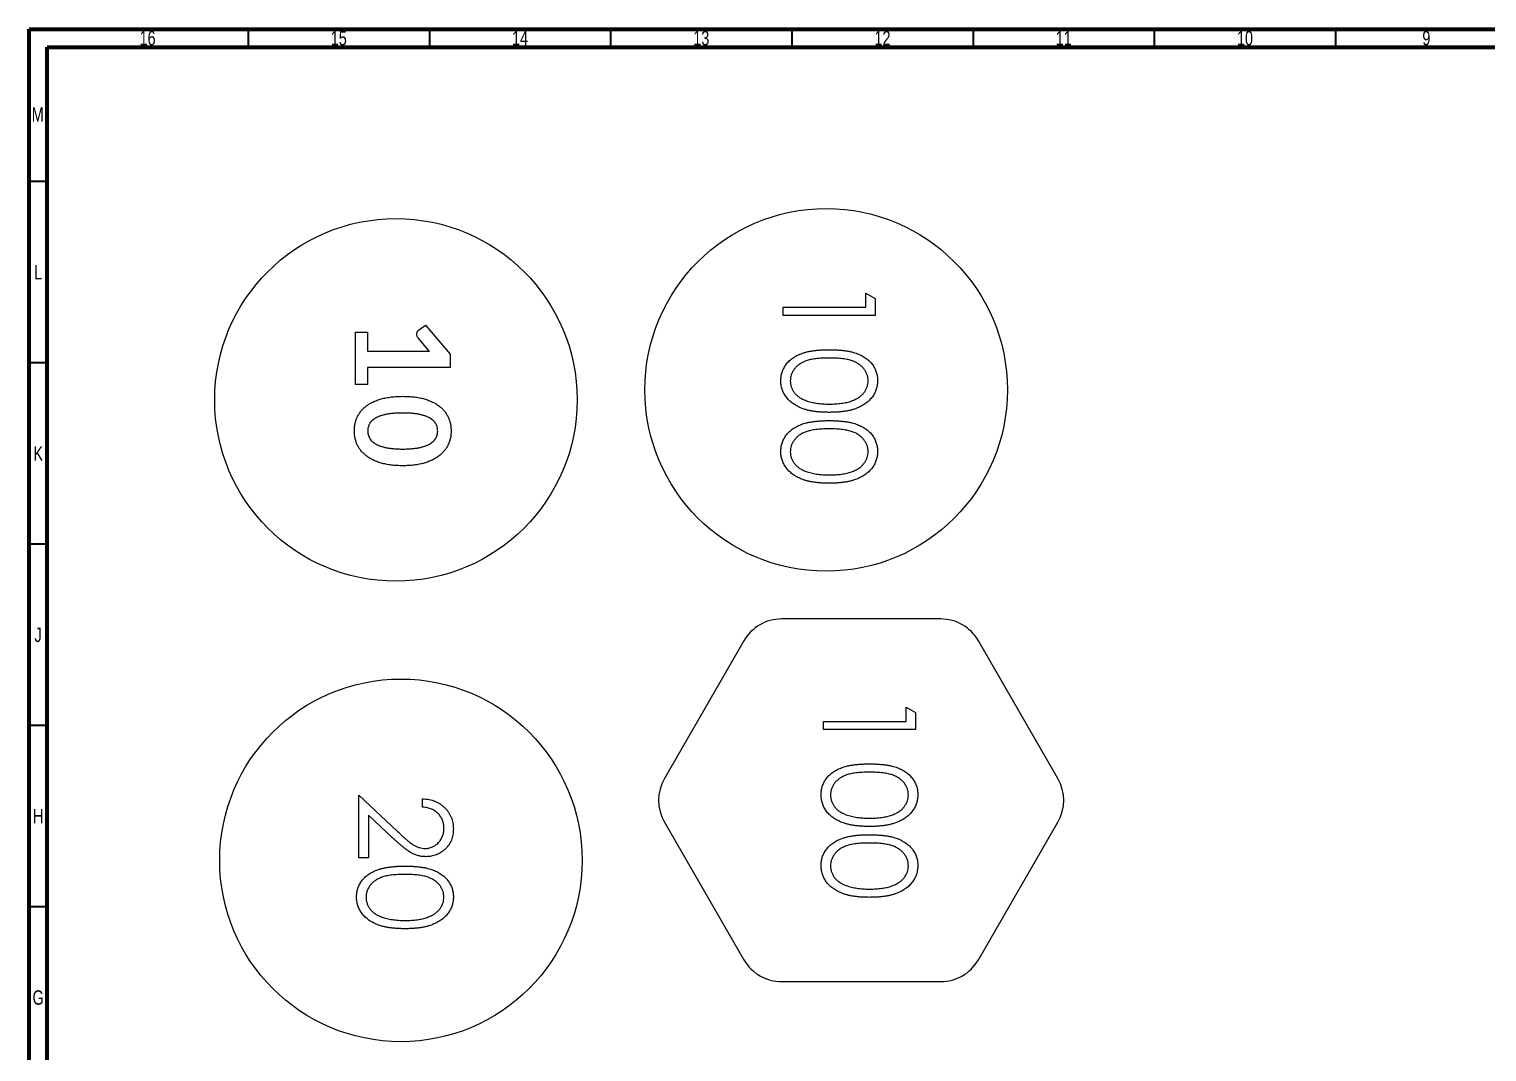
# Model space of a CAD drawing. Header units: millimetres. Extents: x 0 to 836, y 0 to 589.
# Drawn here: x 15 to 417.1, y 307 to 589 of the extents above; entities that cross this region are included whole.
import ezdxf

# ---------------------------------------------------------------- set-up
doc = ezdxf.new("R2010")
doc.units = ezdxf.units.MM
doc.styles.add('SLDTEXTSTYLE0', font='TXT', dxfattribs={"width": 0.75})

msp = doc.modelspace()

# ---------------------------------------------------------------- linework, layer by layer
at = {"color": 7, "linetype": 'Continuous', "lineweight": 70}
for p, q in [((15, 5), (15, 589)), ((15, 589), (836, 589)), ((20, 10), (20, 584)), ((20, 584), (831, 584))]:
    msp.add_line(p, q, dxfattribs=at)
at = {"color": 7, "linetype": 'Continuous', "lineweight": 35}
for p, q in [((75.5, 584), (75.5, 589)), ((125.5, 584), (125.5, 589)), ((175.5, 584), (175.5, 589)), ((225.5, 584), (225.5, 589)), ((275.5, 584), (275.5, 589)), ((325.5, 584), (325.5, 589)), ((375.5, 584), (375.5, 589)), ((20, 547), (15, 547)), ((20, 497), (15, 497)), ((20, 447), (15, 447)), ((20, 397), (15, 397)), ((20, 347), (15, 347))]:
    msp.add_line(p, q, dxfattribs=at)
at = {"color": 7, "linetype": 'Continuous', "lineweight": 25}
for p, q in [((245.82, 516.23), (248.42, 514.73)), ((245.82, 512.32), (245.82, 516.23)), ((223.02, 512.32), (245.82, 512.32)), ((223.02, 510.04), (223.02, 512.32)), ((248.42, 514.73), (248.42, 510.04)), ((122.44, 505.96), (124.38, 507.36)), ((124.38, 507.36), (131.15, 499.4)), ((248.42, 510.04), (223.02, 510.04)), ((105, 505.49), (108.34, 505.49)), ((105, 491.04), (105, 505.49)), ((108.34, 505.49), (108.34, 500.19)), ((125.43, 500.14), (122.28, 503.9)), ((108.34, 500.19), (123.57, 500.19)), ((131.15, 499.4), (131.15, 495.74)), ((108.34, 495.74), (108.34, 491.04)), ((131.15, 495.74), (108.34, 495.74)), ((108.34, 491.04), (105, 491.04)), ((266.47, 426.36), (222.59, 426.36)), ((212.2, 420.36), (190.26, 382.36)), ((298.8, 382.36), (276.86, 420.36)), ((234.11, 395.84), (234.11, 398.12)), ((234.11, 398.12), (256.91, 398.12)), ((256.91, 402.03), (259.51, 400.54)), ((256.91, 398.12), (256.91, 402.03)), ((259.51, 400.54), (259.51, 395.84)), ((259.51, 395.84), (234.11, 395.84)), ((105.98, 377.74), (116.49, 367.89)), ((105.98, 360.48), (105.98, 377.74)), ((123.56, 374.48), (123.56, 376.76)), ((108.58, 372.3), (108.58, 360.48)), ((115.36, 365.94), (108.58, 372.3)), ((190.26, 370.36), (212.2, 332.36)), ((276.86, 332.36), (298.8, 370.36)), ((108.58, 360.48), (105.98, 360.48)), ((222.59, 326.36), (266.47, 326.36))]:
    msp.add_line(p, q, dxfattribs=at)
for centre in [(234.87, 489.53), (116.18, 486.77), (117.56, 359.8)]:
    msp.add_circle(centre, 50, dxfattribs=at)
for centre, start, end in [((222.59, 414.36), 90, 150), ((266.47, 414.36), 30, 90), ((200.65, 376.36), 150, 210), ((288.41, 376.36), 330, 30), ((222.59, 338.36), 210, 270), ((266.47, 338.36), 270, 330)]:
    msp.add_arc(centre, 12, start, end, dxfattribs=at)
for points, knots in [([(122.28, 503.9), (122.21, 504), (122.07, 504.2), (121.96, 504.53), (121.93, 504.84), (121.94, 505.13), (122.03, 505.4), (122.13, 505.63), (122.27, 505.82), (122.39, 505.92), (122.44, 505.96)], [0, 0, 0, 0, 0.166935, 0.313967, 0.44686, 0.574814, 0.693786, 0.806963, 0.909523, 1, 1, 1, 1]), ([(123.57, 500.19), (123.87, 500.19), (124.49, 500.18), (125.11, 500.16), (125.43, 500.14)], [0, 0, 0, 0, 0.494229, 1, 1, 1, 1]), ([(222.37, 492.1), (222.37, 492.3), (222.38, 492.7), (222.45, 493.28), (222.56, 493.85), (222.71, 494.41), (222.9, 494.95), (223.15, 495.47), (223.44, 495.98), (223.76, 496.48), (224.14, 496.95), (224.55, 497.4), (225.01, 497.82), (225.51, 498.21), (226.06, 498.58), (226.64, 498.92), (227.27, 499.23), (227.95, 499.52), (228.68, 499.77), (229.48, 500), (230.36, 500.18), (231.29, 500.33), (232.3, 500.45), (233.38, 500.54), (234.52, 500.59), (235.31, 500.59), (235.71, 500.6)], [0, 0, 0, 0, 0.033787, 0.066622, 0.099285, 0.131361, 0.163585, 0.196104, 0.228902, 0.262158, 0.295991, 0.330218, 0.36506, 0.400951, 0.43762, 0.475708, 0.515381, 0.556414, 0.599765, 0.646424, 0.696431, 0.749782, 0.806573, 0.867436, 0.931887, 1, 1, 1, 1]), ([(235.71, 500.6), (236.12, 500.59), (236.91, 500.59), (238.06, 500.54), (239.14, 500.45), (240.15, 500.33), (241.09, 500.19), (241.96, 500), (242.75, 499.78), (243.48, 499.53), (244.15, 499.25), (244.78, 498.94), (245.36, 498.6), (245.91, 498.24), (246.41, 497.84), (246.87, 497.42), (247.28, 496.97), (247.66, 496.5), (247.99, 496), (248.28, 495.48), (248.53, 494.96), (248.72, 494.41), (248.88, 493.85), (248.99, 493.28), (249.06, 492.7), (249.07, 492.3), (249.07, 492.1)], [0, 0, 0, 0, 0.068595, 0.133246, 0.194313, 0.251279, 0.304513, 0.354235, 0.400481, 0.443411, 0.484015, 0.523252, 0.561042, 0.5979, 0.633518, 0.668314, 0.702496, 0.736685, 0.770293, 0.803437, 0.835913, 0.86846, 0.900847, 0.933467, 0.966258, 1, 1, 1, 1]), ([(235.72, 498.32), (235.38, 498.31), (234.72, 498.31), (233.77, 498.27), (232.87, 498.21), (232.04, 498.13), (231.28, 498.02), (230.58, 497.89), (229.94, 497.73), (229.36, 497.55), (228.84, 497.34), (228.35, 497.11), (227.89, 496.86), (227.46, 496.58), (227.07, 496.28), (226.71, 495.96), (226.38, 495.61), (225.99, 495.13), (225.59, 494.49), (225.24, 493.69), (225.02, 492.87), (224.99, 492.31), (224.97, 492.03)], [0, 0, 0, 0, 0.072951, 0.141584, 0.205926, 0.265301, 0.320597, 0.371817, 0.41879, 0.461699, 0.502134, 0.540804, 0.578181, 0.614297, 0.649678, 0.684299, 0.718359, 0.752081, 0.817652, 0.879722, 0.939966, 1, 1, 1, 1]), ([(246.47, 492.03), (246.45, 492.31), (246.42, 492.87), (246.21, 493.7), (245.85, 494.5), (245.45, 495.13), (245.07, 495.61), (244.74, 495.96), (244.38, 496.28), (243.99, 496.57), (243.56, 496.85), (243.11, 497.1), (242.61, 497.33), (242.09, 497.54), (241.51, 497.73), (240.87, 497.88), (240.17, 498.02), (239.41, 498.12), (238.58, 498.21), (237.68, 498.27), (236.72, 498.31), (236.06, 498.31), (235.72, 498.32)], [0, 0, 0, 0, 0.060387, 0.120883, 0.182755, 0.247811, 0.281299, 0.315088, 0.349702, 0.384857, 0.420966, 0.458511, 0.497175, 0.537602, 0.580503, 0.627468, 0.678388, 0.733983, 0.793747, 0.857714, 0.926698, 1, 1, 1, 1]), ([(235.71, 483.34), (235.32, 483.34), (234.56, 483.35), (233.46, 483.4), (232.41, 483.49), (231.43, 483.61), (230.51, 483.77), (229.64, 483.97), (228.84, 484.2), (228.1, 484.47), (227.41, 484.77), (226.76, 485.1), (226.16, 485.45), (225.6, 485.83), (225.08, 486.24), (224.62, 486.68), (224.19, 487.14), (223.8, 487.63), (223.47, 488.14), (223.17, 488.66), (222.93, 489.2), (222.72, 489.75), (222.56, 490.32), (222.45, 490.9), (222.38, 491.5), (222.37, 491.9), (222.37, 492.1)], [0, 0, 0, 0, 0.065063, 0.126773, 0.185516, 0.240765, 0.29298, 0.34225, 0.388919, 0.432776, 0.474628, 0.514775, 0.553606, 0.591426, 0.628028, 0.663804, 0.698984, 0.733591, 0.767628, 0.801208, 0.834264, 0.866981, 0.89972, 0.932702, 0.966176, 1, 1, 1, 1]), ([(224.97, 492.03), (224.99, 491.75), (225.01, 491.18), (225.23, 490.36), (225.57, 489.57), (225.97, 488.94), (226.35, 488.47), (226.67, 488.12), (227.03, 487.81), (227.43, 487.52), (227.85, 487.24), (228.31, 487), (228.81, 486.77), (229.16, 486.64), (229.33, 486.58)], [0, 0, 0, 0, 0.112813, 0.225394, 0.339595, 0.459675, 0.521735, 0.583926, 0.648174, 0.713881, 0.781004, 0.851451, 0.924051, 1, 1, 1, 1]), ([(249.07, 492.1), (249.07, 491.9), (249.06, 491.5), (248.99, 490.91), (248.88, 490.33), (248.72, 489.76), (248.52, 489.21), (248.28, 488.67), (247.99, 488.15), (247.65, 487.64), (247.27, 487.16), (246.85, 486.7), (246.38, 486.26), (245.86, 485.85), (245.3, 485.47), (244.7, 485.11), (244.05, 484.79), (243.36, 484.48), (242.61, 484.21), (241.81, 483.97), (240.94, 483.78), (240.01, 483.62), (239.02, 483.49), (237.97, 483.4), (236.86, 483.35), (236.1, 483.34), (235.71, 483.34)], [0, 0, 0, 0, 0.033788, 0.067194, 0.099862, 0.132567, 0.165151, 0.197913, 0.231319, 0.265083, 0.299255, 0.334399, 0.369943, 0.406284, 0.444064, 0.482998, 0.523354, 0.565537, 0.609613, 0.656391, 0.705885, 0.758325, 0.813832, 0.872795, 0.934722, 1, 1, 1, 1]), ([(235.72, 485.62), (236.03, 485.62), (236.62, 485.63), (237.5, 485.66), (238.33, 485.73), (239.12, 485.82), (239.86, 485.95), (240.57, 486.08), (241.23, 486.27), (241.85, 486.46), (242.43, 486.68), (242.97, 486.93), (243.47, 487.19), (243.93, 487.48), (244.35, 487.78), (244.73, 488.12), (245.07, 488.46), (245.45, 488.95), (245.85, 489.58), (246.21, 490.37), (246.42, 491.19), (246.45, 491.75), (246.47, 492.03)], [0, 0, 0, 0, 0.065681, 0.128486, 0.188175, 0.245106, 0.299448, 0.350823, 0.399942, 0.446672, 0.491255, 0.533376, 0.573853, 0.612526, 0.649597, 0.685532, 0.720106, 0.753838, 0.818925, 0.880493, 0.940311, 1, 1, 1, 1]), ([(104.71, 478.22), (104.73, 478.56), (104.75, 479.22), (104.89, 480.19), (105.15, 481.12), (105.5, 482.02), (105.95, 482.86), (106.52, 483.65), (107.18, 484.39), (107.96, 485.06), (108.84, 485.67), (109.84, 486.2), (110.94, 486.67), (112.15, 487.06), (113.47, 487.38), (114.9, 487.59), (116.44, 487.73), (117.51, 487.75), (118.06, 487.76)], [0, 0, 0, 0, 0.054395, 0.107331, 0.159217, 0.211177, 0.262953, 0.315082, 0.36856, 0.423706, 0.481467, 0.542229, 0.606498, 0.675299, 0.748588, 0.827057, 0.910561, 1, 1, 1, 1]), ([(118.06, 487.76), (118.61, 487.75), (119.68, 487.73), (121.23, 487.6), (122.66, 487.38), (123.97, 487.06), (125.18, 486.66), (126.28, 486.2), (127.27, 485.67), (128.15, 485.06), (128.92, 484.39), (129.6, 483.66), (130.16, 482.86), (130.62, 482.02), (130.96, 481.12), (131.23, 480.19), (131.37, 479.22), (131.39, 478.56), (131.41, 478.22)], [0, 0, 0, 0, 0.089742, 0.173547, 0.251754, 0.324785, 0.393333, 0.457616, 0.518392, 0.575933, 0.631091, 0.684772, 0.736913, 0.7887, 0.840672, 0.892645, 0.945593, 1, 1, 1, 1]), ([(118.06, 483.15), (117.61, 483.15), (116.74, 483.14), (115.51, 483.06), (114.39, 482.94), (113.39, 482.76), (112.5, 482.54), (111.71, 482.29), (111.02, 482), (110.41, 481.68), (109.9, 481.32), (109.46, 480.94), (109.11, 480.53), (108.85, 480.09), (108.66, 479.63), (108.51, 479.17), (108.43, 478.7), (108.42, 478.38), (108.41, 478.22)], [0, 0, 0, 0, 0.112753, 0.215285, 0.308223, 0.391912, 0.467417, 0.536249, 0.59842, 0.655067, 0.70643, 0.754031, 0.798333, 0.840346, 0.880939, 0.92085, 0.960484, 1, 1, 1, 1]), ([(127.7, 478.22), (127.7, 478.38), (127.69, 478.7), (127.6, 479.17), (127.46, 479.63), (127.26, 480.09), (127, 480.53), (126.65, 480.94), (126.22, 481.32), (125.7, 481.68), (125.1, 482), (124.4, 482.29), (123.61, 482.54), (122.72, 482.76), (121.73, 482.94), (120.61, 483.06), (119.38, 483.14), (118.51, 483.15), (118.06, 483.15)], [0, 0, 0, 0, 0.039531, 0.079182, 0.119109, 0.159718, 0.201747, 0.246067, 0.293364, 0.345104, 0.401773, 0.463969, 0.532828, 0.608363, 0.692086, 0.78463, 0.887636, 1, 1, 1, 1]), ([(229.33, 486.58), (229.56, 486.5), (230.02, 486.35), (230.74, 486.14), (231.48, 485.99), (232.26, 485.84), (233.08, 485.75), (233.93, 485.67), (234.81, 485.62), (235.41, 485.62), (235.72, 485.62)], [0, 0, 0, 0, 0.110588, 0.224542, 0.342503, 0.464324, 0.590756, 0.722227, 0.858843, 1, 1, 1, 1]), ([(222.37, 472.56), (222.37, 472.76), (222.38, 473.16), (222.45, 473.75), (222.56, 474.31), (222.71, 474.87), (222.9, 475.41), (223.15, 475.93), (223.44, 476.44), (223.76, 476.94), (224.14, 477.41), (224.55, 477.86), (225.01, 478.28), (225.51, 478.67), (226.06, 479.04), (226.64, 479.38), (227.27, 479.69), (227.95, 479.98), (228.68, 480.24), (229.48, 480.46), (230.36, 480.64), (231.29, 480.79), (232.3, 480.91), (233.38, 481), (234.52, 481.05), (235.31, 481.05), (235.71, 481.06)], [0, 0, 0, 0, 0.033787, 0.066622, 0.099285, 0.131361, 0.163585, 0.196104, 0.228902, 0.262158, 0.295991, 0.330218, 0.36506, 0.400951, 0.43762, 0.475708, 0.515381, 0.556414, 0.599765, 0.646424, 0.696431, 0.749782, 0.806573, 0.867436, 0.931887, 1, 1, 1, 1]), ([(235.72, 478.78), (235.38, 478.78), (234.72, 478.77), (233.77, 478.73), (232.87, 478.67), (232.04, 478.59), (231.28, 478.48), (230.58, 478.35), (229.94, 478.19), (229.36, 478.01), (228.84, 477.8), (228.35, 477.57), (227.89, 477.32), (227.46, 477.04), (227.07, 476.74), (226.71, 476.42), (226.38, 476.07), (225.99, 475.59), (225.59, 474.96), (225.24, 474.15), (225.02, 473.33), (224.99, 472.77), (224.97, 472.49)], [0, 0, 0, 0, 0.072951, 0.141584, 0.205926, 0.265301, 0.320597, 0.371817, 0.41879, 0.461699, 0.502134, 0.540804, 0.578181, 0.614297, 0.649678, 0.684299, 0.718359, 0.752081, 0.817652, 0.879722, 0.939966, 1, 1, 1, 1]), ([(235.71, 481.06), (236.12, 481.05), (236.91, 481.05), (238.06, 481), (239.14, 480.91), (240.15, 480.8), (241.09, 480.65), (241.96, 480.46), (242.75, 480.25), (243.48, 480), (244.15, 479.71), (244.78, 479.4), (245.36, 479.06), (245.91, 478.7), (246.41, 478.3), (246.87, 477.89), (247.28, 477.43), (247.66, 476.96), (247.99, 476.46), (248.28, 475.94), (248.53, 475.42), (248.72, 474.87), (248.88, 474.32), (248.99, 473.75), (249.06, 473.16), (249.07, 472.76), (249.07, 472.56)], [0, 0, 0, 0, 0.068595, 0.133246, 0.194313, 0.251279, 0.304513, 0.354235, 0.400481, 0.443411, 0.484015, 0.523252, 0.561042, 0.5979, 0.633518, 0.668314, 0.702496, 0.736685, 0.770293, 0.803437, 0.835913, 0.86846, 0.900847, 0.933467, 0.966258, 1, 1, 1, 1]), ([(246.47, 472.49), (246.45, 472.77), (246.42, 473.33), (246.21, 474.16), (245.85, 474.96), (245.45, 475.59), (245.07, 476.08), (244.74, 476.42), (244.38, 476.74), (243.99, 477.03), (243.56, 477.31), (243.11, 477.56), (242.61, 477.79), (242.09, 478), (241.51, 478.19), (240.87, 478.34), (240.17, 478.48), (239.41, 478.58), (238.58, 478.67), (237.68, 478.73), (236.72, 478.77), (236.06, 478.78), (235.72, 478.78)], [0, 0, 0, 0, 0.060387, 0.120883, 0.182755, 0.247811, 0.281299, 0.315088, 0.349702, 0.384857, 0.420966, 0.458511, 0.497175, 0.537602, 0.580503, 0.627468, 0.678388, 0.733983, 0.793747, 0.857714, 0.926698, 1, 1, 1, 1]), ([(118.06, 468.62), (117.51, 468.63), (116.44, 468.64), (114.9, 468.78), (113.47, 469.01), (112.15, 469.32), (110.94, 469.73), (109.84, 470.2), (108.84, 470.73), (107.96, 471.35), (107.19, 472.02), (106.51, 472.76), (105.95, 473.56), (105.5, 474.41), (105.15, 475.32), (104.89, 476.25), (104.75, 477.23), (104.73, 477.89), (104.71, 478.22)], [0, 0, 0, 0, 0.089235, 0.172548, 0.250882, 0.32407, 0.392802, 0.457035, 0.517793, 0.575582, 0.630789, 0.684145, 0.736615, 0.78877, 0.840874, 0.892914, 0.94573, 1, 1, 1, 1]), ([(108.41, 478.22), (108.42, 478.06), (108.43, 477.74), (108.51, 477.26), (108.66, 476.8), (108.85, 476.34), (109.11, 475.89), (109.46, 475.48), (109.9, 475.09), (110.41, 474.72), (111.02, 474.4), (111.71, 474.1), (112.5, 473.85), (113.39, 473.62), (114.39, 473.44), (115.51, 473.31), (116.74, 473.23), (117.61, 473.23), (118.06, 473.22)], [0, 0, 0, 0, 0.039808, 0.079729, 0.119913, 0.16076, 0.202996, 0.247473, 0.295196, 0.346627, 0.403281, 0.465404, 0.533994, 0.609338, 0.692811, 0.785472, 0.887644, 1, 1, 1, 1]), ([(131.41, 478.22), (131.39, 477.89), (131.37, 477.23), (131.23, 476.25), (130.96, 475.32), (130.62, 474.41), (130.16, 473.56), (129.6, 472.76), (128.92, 472.03), (128.15, 471.35), (127.27, 470.73), (126.28, 470.2), (125.18, 469.73), (123.97, 469.32), (122.66, 469.01), (121.23, 468.78), (119.68, 468.64), (118.61, 468.63), (118.06, 468.62)], [0, 0, 0, 0, 0.0542824, 0.1071099, 0.1592356, 0.2113521, 0.2635182, 0.3160005, 0.3695586, 0.4247772, 0.4823479, 0.5431196, 0.6073669, 0.6758472, 0.7487769, 0.82685, 0.9104627, 1, 1, 1, 1]), ([(118.06, 473.22), (118.51, 473.23), (119.38, 473.23), (120.61, 473.31), (121.73, 473.44), (122.72, 473.62), (123.61, 473.85), (124.4, 474.1), (125.1, 474.4), (125.7, 474.73), (126.22, 475.09), (126.65, 475.48), (127, 475.89), (127.26, 476.34), (127.46, 476.8), (127.6, 477.26), (127.69, 477.74), (127.7, 478.06), (127.7, 478.22)], [0, 0, 0, 0, 0.111969, 0.214613, 0.306881, 0.390387, 0.465761, 0.534379, 0.596525, 0.653202, 0.705007, 0.752429, 0.796923, 0.839176, 0.88004, 0.92024, 0.960176, 1, 1, 1, 1]), ([(235.71, 463.8), (235.32, 463.8), (234.56, 463.81), (233.46, 463.86), (232.41, 463.95), (231.43, 464.07), (230.51, 464.23), (229.64, 464.43), (228.84, 464.66), (228.1, 464.93), (227.41, 465.23), (226.76, 465.56), (226.16, 465.91), (225.6, 466.29), (225.08, 466.7), (224.62, 467.14), (224.19, 467.6), (223.8, 468.09), (223.47, 468.6), (223.17, 469.12), (222.93, 469.67), (222.72, 470.22), (222.56, 470.78), (222.45, 471.37), (222.38, 471.96), (222.37, 472.36), (222.37, 472.56)], [0, 0, 0, 0, 0.065063, 0.126773, 0.185516, 0.240765, 0.29298, 0.34225, 0.388919, 0.432776, 0.474628, 0.514775, 0.553606, 0.591426, 0.628028, 0.663804, 0.698984, 0.733591, 0.767628, 0.801208, 0.834264, 0.866981, 0.89972, 0.932702, 0.966176, 1, 1, 1, 1]), ([(224.97, 472.49), (224.99, 472.21), (225.01, 471.64), (225.23, 470.82), (225.57, 470.03), (225.97, 469.4), (226.35, 468.93), (226.67, 468.59), (227.03, 468.27), (227.43, 467.98), (227.85, 467.71), (228.31, 467.46), (228.81, 467.23), (229.16, 467.1), (229.33, 467.04)], [0, 0, 0, 0, 0.112813, 0.225394, 0.339595, 0.459675, 0.521735, 0.583926, 0.648174, 0.713881, 0.781004, 0.851451, 0.924051, 1, 1, 1, 1]), ([(249.07, 472.56), (249.07, 472.36), (249.06, 471.96), (248.99, 471.37), (248.88, 470.79), (248.72, 470.22), (248.52, 469.67), (248.28, 469.13), (247.99, 468.61), (247.65, 468.11), (247.27, 467.62), (246.85, 467.16), (246.38, 466.73), (245.86, 466.31), (245.3, 465.94), (244.7, 465.58), (244.05, 465.25), (243.36, 464.94), (242.61, 464.68), (241.81, 464.43), (240.94, 464.24), (240.01, 464.08), (239.02, 463.95), (237.97, 463.86), (236.86, 463.81), (236.1, 463.8), (235.71, 463.8)], [0, 0, 0, 0, 0.033788, 0.067194, 0.099862, 0.132567, 0.165151, 0.197913, 0.231319, 0.265083, 0.299255, 0.334399, 0.369943, 0.406284, 0.444064, 0.482998, 0.523354, 0.565537, 0.609613, 0.656391, 0.705885, 0.758325, 0.813832, 0.872795, 0.934722, 1, 1, 1, 1]), ([(235.72, 466.08), (236.03, 466.08), (236.62, 466.09), (237.5, 466.12), (238.33, 466.2), (239.12, 466.28), (239.86, 466.41), (240.57, 466.54), (241.23, 466.73), (241.85, 466.92), (242.43, 467.15), (242.97, 467.39), (243.47, 467.65), (243.93, 467.94), (244.35, 468.24), (244.73, 468.58), (245.07, 468.92), (245.45, 469.41), (245.85, 470.04), (246.21, 470.83), (246.42, 471.65), (246.45, 472.21), (246.47, 472.49)], [0, 0, 0, 0, 0.065681, 0.128486, 0.188175, 0.245106, 0.299448, 0.350823, 0.399942, 0.446672, 0.491255, 0.533376, 0.573853, 0.612526, 0.649597, 0.685532, 0.720106, 0.753838, 0.818925, 0.880493, 0.940311, 1, 1, 1, 1]), ([(229.33, 467.04), (229.56, 466.96), (230.02, 466.81), (230.74, 466.61), (231.48, 466.45), (232.26, 466.31), (233.08, 466.21), (233.93, 466.13), (234.81, 466.09), (235.41, 466.08), (235.72, 466.08)], [0, 0, 0, 0, 0.110588, 0.224542, 0.342503, 0.464324, 0.590756, 0.722227, 0.858843, 1, 1, 1, 1]), ([(233.46, 377.91), (233.47, 378.11), (233.47, 378.5), (233.54, 379.09), (233.65, 379.66), (233.81, 380.21), (234, 380.75), (234.25, 381.28), (234.53, 381.79), (234.86, 382.28), (235.23, 382.75), (235.64, 383.2), (236.1, 383.62), (236.61, 384.01), (237.15, 384.38), (237.74, 384.72), (238.37, 385.04), (239.04, 385.32), (239.78, 385.58), (240.58, 385.8), (241.45, 385.98), (242.39, 386.13), (243.39, 386.26), (244.47, 386.34), (245.61, 386.39), (246.4, 386.4), (246.8, 386.4)], [0, 0, 0, 0, 0.033787, 0.066622, 0.099285, 0.131361, 0.163585, 0.196104, 0.228902, 0.262158, 0.295991, 0.330218, 0.36506, 0.400951, 0.43762, 0.475708, 0.515381, 0.556414, 0.599765, 0.646424, 0.696431, 0.749782, 0.806573, 0.867436, 0.931887, 1, 1, 1, 1]), ([(246.8, 386.4), (247.21, 386.4), (248, 386.39), (249.15, 386.34), (250.23, 386.26), (251.24, 386.14), (252.18, 386), (253.05, 385.81), (253.84, 385.59), (254.57, 385.34), (255.24, 385.06), (255.87, 384.75), (256.45, 384.4), (257, 384.04), (257.5, 383.65), (257.96, 383.23), (258.37, 382.78), (258.75, 382.3), (259.08, 381.8), (259.37, 381.29), (259.62, 380.76), (259.81, 380.22), (259.98, 379.66), (260.09, 379.09), (260.15, 378.5), (260.16, 378.11), (260.16, 377.91)], [0, 0, 0, 0, 0.068595, 0.133246, 0.194313, 0.251279, 0.304513, 0.354235, 0.400481, 0.443411, 0.484015, 0.523252, 0.561042, 0.5979, 0.633518, 0.668314, 0.702496, 0.736685, 0.770293, 0.803437, 0.835913, 0.86846, 0.900847, 0.933467, 0.966258, 1, 1, 1, 1]), ([(246.81, 384.12), (246.47, 384.12), (245.82, 384.12), (244.86, 384.07), (243.97, 384.01), (243.14, 383.94), (242.37, 383.82), (241.67, 383.69), (241.03, 383.54), (240.46, 383.35), (239.93, 383.14), (239.44, 382.91), (238.98, 382.66), (238.55, 382.39), (238.16, 382.09), (237.8, 381.77), (237.47, 381.42), (237.08, 380.94), (236.68, 380.3), (236.33, 379.5), (236.11, 378.67), (236.08, 378.11), (236.07, 377.83)], [0, 0, 0, 0, 0.072951, 0.141584, 0.205926, 0.265301, 0.320597, 0.371817, 0.41879, 0.461699, 0.502134, 0.540804, 0.578181, 0.614297, 0.649678, 0.684299, 0.718359, 0.752081, 0.817652, 0.879722, 0.939966, 1, 1, 1, 1]), ([(257.56, 377.83), (257.54, 378.11), (257.52, 378.67), (257.31, 379.51), (256.94, 380.3), (256.55, 380.93), (256.17, 381.42), (255.84, 381.76), (255.48, 382.08), (255.08, 382.38), (254.66, 382.65), (254.2, 382.91), (253.71, 383.14), (253.18, 383.35), (252.6, 383.53), (251.97, 383.69), (251.27, 383.83), (250.5, 383.93), (249.67, 384.02), (248.77, 384.07), (247.82, 384.12), (247.15, 384.12), (246.81, 384.12)], [0, 0, 0, 0, 0.060387, 0.120883, 0.182755, 0.247811, 0.281299, 0.315088, 0.349702, 0.384857, 0.420966, 0.458511, 0.497175, 0.537602, 0.580503, 0.627468, 0.678388, 0.733983, 0.793747, 0.857714, 0.926698, 1, 1, 1, 1]), ([(123.56, 376.76), (123.86, 376.75), (124.46, 376.72), (125.32, 376.58), (126.15, 376.39), (126.94, 376.11), (127.68, 375.77), (128.38, 375.36), (129.04, 374.87), (129.66, 374.32), (130.22, 373.72), (130.7, 373.07), (131.11, 372.39), (131.45, 371.67), (131.71, 370.92), (131.9, 370.14), (132.01, 369.32), (132.02, 368.76), (132.03, 368.48)], [0, 0, 0, 0, 0.068791, 0.135103, 0.198979, 0.261904, 0.323495, 0.385195, 0.446969, 0.509765, 0.572251, 0.633405, 0.693251, 0.752583, 0.812579, 0.873275, 0.93555, 1, 1, 1, 1]), ([(129.42, 368.6), (129.42, 368.8), (129.41, 369.19), (129.34, 369.76), (129.21, 370.31), (129.05, 370.83), (128.83, 371.32), (128.57, 371.79), (128.25, 372.24), (127.89, 372.65), (127.49, 373.04), (127.04, 373.38), (126.56, 373.67), (126.03, 373.93), (125.47, 374.14), (124.87, 374.29), (124.23, 374.42), (123.79, 374.46), (123.56, 374.48)], [0, 0, 0, 0, 0.064439, 0.126547, 0.186887, 0.245878, 0.304041, 0.362191, 0.420976, 0.48066, 0.5406, 0.600689, 0.661936, 0.724443, 0.789038, 0.856314, 0.926352, 1, 1, 1, 1]), ([(246.8, 369.14), (246.41, 369.15), (245.66, 369.16), (244.55, 369.2), (243.51, 369.3), (242.52, 369.41), (241.6, 369.58), (240.74, 369.78), (239.93, 370), (239.19, 370.27), (238.5, 370.58), (237.86, 370.9), (237.25, 371.25), (236.69, 371.63), (236.18, 372.04), (235.71, 372.48), (235.28, 372.94), (234.9, 373.43), (234.56, 373.94), (234.26, 374.47), (234.02, 375.01), (233.82, 375.56), (233.66, 376.13), (233.55, 376.71), (233.47, 377.3), (233.47, 377.71), (233.46, 377.91)], [0, 0, 0, 0, 0.065063, 0.126773, 0.185516, 0.240765, 0.29298, 0.34225, 0.388919, 0.432776, 0.474628, 0.514775, 0.553606, 0.591426, 0.628028, 0.663804, 0.698984, 0.733591, 0.767628, 0.801208, 0.834264, 0.866981, 0.89972, 0.932702, 0.966176, 1, 1, 1, 1]), ([(236.07, 377.83), (236.08, 377.55), (236.1, 376.99), (236.33, 376.17), (236.66, 375.37), (237.06, 374.75), (237.44, 374.27), (237.77, 373.93), (238.13, 373.62), (238.52, 373.32), (238.95, 373.05), (239.41, 372.8), (239.9, 372.58), (240.25, 372.45), (240.43, 372.38)], [0, 0, 0, 0, 0.112813, 0.225394, 0.339595, 0.459675, 0.521735, 0.583926, 0.648174, 0.713881, 0.781004, 0.851451, 0.924051, 1, 1, 1, 1]), ([(260.16, 377.91), (260.16, 377.71), (260.15, 377.3), (260.09, 376.71), (259.97, 376.13), (259.82, 375.57), (259.62, 375.01), (259.37, 374.48), (259.08, 373.95), (258.74, 373.45), (258.37, 372.96), (257.94, 372.5), (257.47, 372.07), (256.96, 371.66), (256.4, 371.28), (255.8, 370.92), (255.14, 370.6), (254.45, 370.29), (253.7, 370.02), (252.9, 369.78), (252.03, 369.58), (251.11, 369.42), (250.12, 369.3), (249.07, 369.2), (247.95, 369.15), (247.19, 369.15), (246.8, 369.14)], [0, 0, 0, 0, 0.033788, 0.067194, 0.099862, 0.132567, 0.165151, 0.197913, 0.231319, 0.265083, 0.299255, 0.334399, 0.369943, 0.406284, 0.444064, 0.482998, 0.523354, 0.565537, 0.609613, 0.656391, 0.705885, 0.758325, 0.813832, 0.872795, 0.934722, 1, 1, 1, 1]), ([(246.81, 371.42), (247.12, 371.42), (247.72, 371.43), (248.59, 371.46), (249.42, 371.54), (250.21, 371.63), (250.96, 371.75), (251.66, 371.89), (252.32, 372.07), (252.95, 372.27), (253.53, 372.49), (254.06, 372.74), (254.56, 373), (255.02, 373.28), (255.44, 373.59), (255.82, 373.92), (256.16, 374.27), (256.55, 374.75), (256.94, 375.39), (257.31, 376.18), (257.52, 377), (257.54, 377.55), (257.56, 377.83)], [0, 0, 0, 0, 0.065681, 0.128486, 0.188175, 0.245106, 0.299448, 0.350823, 0.399942, 0.446672, 0.491255, 0.533376, 0.573853, 0.612526, 0.649597, 0.685532, 0.720106, 0.753838, 0.818925, 0.880493, 0.940311, 1, 1, 1, 1]), ([(240.43, 372.38), (240.65, 372.31), (241.11, 372.15), (241.83, 371.95), (242.58, 371.79), (243.36, 371.65), (244.17, 371.55), (245.02, 371.48), (245.91, 371.43), (246.51, 371.42), (246.81, 371.42)], [0, 0, 0, 0, 0.110588, 0.224542, 0.342503, 0.464324, 0.590756, 0.722227, 0.858843, 1, 1, 1, 1]), ([(116.49, 367.89), (116.74, 367.65), (117.22, 367.19), (117.92, 366.54), (118.57, 365.95), (119.17, 365.43), (119.73, 364.98), (120.23, 364.58), (120.68, 364.26), (121.21, 363.92), (121.85, 363.58), (122.64, 363.29), (123.45, 363.12), (124, 363.1), (124.27, 363.09)], [0, 0, 0, 0, 0.110803, 0.212829, 0.306101, 0.390647, 0.466924, 0.534481, 0.593587, 0.644557, 0.7362, 0.825024, 0.911986, 1, 1, 1, 1]), ([(124.27, 363.09), (124.45, 363.09), (124.79, 363.1), (125.29, 363.18), (125.77, 363.3), (126.24, 363.48), (126.69, 363.71), (127.11, 363.98), (127.52, 364.31), (127.91, 364.68), (128.26, 365.09), (128.58, 365.52), (128.84, 365.98), (129.05, 366.46), (129.22, 366.96), (129.34, 367.49), (129.41, 368.03), (129.42, 368.41), (129.42, 368.6)], [0, 0, 0, 0, 0.061965, 0.122122, 0.180988, 0.239933, 0.299906, 0.359989, 0.421776, 0.486576, 0.551535, 0.615018, 0.677259, 0.73973, 0.80305, 0.866495, 0.931973, 1, 1, 1, 1]), ([(132.03, 368.48), (132.02, 368.2), (132.01, 367.65), (131.9, 366.86), (131.73, 366.1), (131.49, 365.38), (131.16, 364.7), (130.77, 364.07), (130.32, 363.46), (129.79, 362.92), (129.22, 362.43), (128.61, 362), (127.99, 361.63), (127.34, 361.32), (126.66, 361.1), (125.95, 360.93), (125.22, 360.83), (124.73, 360.82), (124.48, 360.81)], [0, 0, 0, 0, 0.069475, 0.136517, 0.200789, 0.26383, 0.325735, 0.387291, 0.449509, 0.512968, 0.576275, 0.63758, 0.697903, 0.757172, 0.816599, 0.876653, 0.93729, 1, 1, 1, 1]), ([(233.46, 358.37), (233.47, 358.57), (233.47, 358.96), (233.54, 359.55), (233.65, 360.12), (233.81, 360.67), (234, 361.21), (234.25, 361.74), (234.53, 362.25), (234.86, 362.74), (235.23, 363.21), (235.64, 363.67), (236.1, 364.08), (236.61, 364.47), (237.15, 364.84), (237.74, 365.18), (238.37, 365.5), (239.04, 365.79), (239.78, 366.04), (240.58, 366.27), (241.45, 366.44), (242.39, 366.6), (243.39, 366.72), (244.47, 366.8), (245.61, 366.85), (246.4, 366.86), (246.8, 366.86)], [0, 0, 0, 0, 0.033787, 0.066622, 0.099285, 0.131361, 0.163585, 0.196104, 0.228902, 0.262158, 0.295991, 0.330218, 0.36506, 0.400951, 0.43762, 0.475708, 0.515381, 0.556414, 0.599765, 0.646424, 0.696431, 0.749782, 0.806573, 0.867436, 0.931887, 1, 1, 1, 1]), ([(246.8, 366.86), (247.21, 366.86), (248, 366.85), (249.15, 366.8), (250.23, 366.72), (251.24, 366.6), (252.18, 366.46), (253.05, 366.27), (253.84, 366.05), (254.57, 365.8), (255.24, 365.52), (255.87, 365.21), (256.45, 364.86), (257, 364.5), (257.5, 364.11), (257.96, 363.69), (258.37, 363.24), (258.75, 362.76), (259.08, 362.26), (259.37, 361.75), (259.62, 361.22), (259.81, 360.68), (259.98, 360.12), (260.09, 359.55), (260.15, 358.96), (260.16, 358.57), (260.16, 358.37)], [0, 0, 0, 0, 0.068595, 0.133246, 0.194313, 0.251279, 0.304513, 0.354235, 0.400481, 0.443411, 0.484015, 0.523252, 0.561042, 0.5979, 0.633518, 0.668314, 0.702496, 0.736685, 0.770293, 0.803437, 0.835913, 0.86846, 0.900847, 0.933467, 0.966258, 1, 1, 1, 1]), ([(124.48, 360.81), (124.12, 360.82), (123.42, 360.84), (122.39, 361.05), (121.39, 361.38), (120.59, 361.77), (119.94, 362.17), (119.4, 362.52), (118.83, 362.93), (118.22, 363.42), (117.56, 363.96), (116.86, 364.56), (116.12, 365.23), (115.62, 365.7), (115.36, 365.94)], [0, 0, 0, 0, 0.098684, 0.195635, 0.292817, 0.391719, 0.444828, 0.504322, 0.570433, 0.642613, 0.72234, 0.807957, 0.900488, 1, 1, 1, 1]), ([(246.81, 364.58), (246.47, 364.58), (245.82, 364.58), (244.86, 364.54), (243.97, 364.48), (243.14, 364.4), (242.37, 364.28), (241.67, 364.16), (241.03, 364), (240.46, 363.81), (239.93, 363.6), (239.44, 363.37), (238.98, 363.13), (238.55, 362.85), (238.16, 362.55), (237.8, 362.23), (237.47, 361.88), (237.08, 361.4), (236.68, 360.76), (236.33, 359.96), (236.11, 359.13), (236.08, 358.57), (236.07, 358.29)], [0, 0, 0, 0, 0.0729511, 0.1415837, 0.2059265, 0.2653014, 0.3205972, 0.3718165, 0.4187898, 0.4616987, 0.5021336, 0.5408043, 0.5781805, 0.6142969, 0.6496782, 0.6842995, 0.718359, 0.7520809, 0.8176524, 0.8797221, 0.9399656, 1, 1, 1, 1]), ([(257.56, 358.29), (257.54, 358.57), (257.52, 359.14), (257.31, 359.97), (256.94, 360.76), (256.55, 361.4), (256.17, 361.88), (255.84, 362.22), (255.48, 362.54), (255.08, 362.84), (254.66, 363.12), (254.2, 363.37), (253.71, 363.6), (253.18, 363.81), (252.6, 363.99), (251.97, 364.15), (251.27, 364.29), (250.5, 364.39), (249.67, 364.48), (248.77, 364.54), (247.82, 364.58), (247.15, 364.58), (246.81, 364.58)], [0, 0, 0, 0, 0.060387, 0.120883, 0.182755, 0.247811, 0.281299, 0.315088, 0.349702, 0.384857, 0.420966, 0.458511, 0.497175, 0.537602, 0.580503, 0.627468, 0.678388, 0.733983, 0.793747, 0.857714, 0.926698, 1, 1, 1, 1]), ([(105.33, 349.71), (105.33, 349.91), (105.34, 350.31), (105.41, 350.89), (105.52, 351.46), (105.67, 352.01), (105.86, 352.56), (106.11, 353.08), (106.4, 353.59), (106.72, 354.08), (107.09, 354.56), (107.51, 355.01), (107.97, 355.42), (108.47, 355.81), (109.01, 356.18), (109.6, 356.52), (110.23, 356.84), (110.91, 357.13), (111.64, 357.38), (112.44, 357.61), (113.31, 357.78), (114.25, 357.94), (115.26, 358.06), (116.33, 358.14), (117.48, 358.2), (118.26, 358.2), (118.67, 358.2)], [0, 0, 0, 0, 0.033787, 0.066622, 0.099285, 0.131361, 0.163585, 0.196104, 0.228902, 0.262158, 0.295991, 0.330218, 0.36506, 0.400951, 0.43762, 0.475708, 0.515381, 0.556414, 0.599765, 0.646424, 0.696431, 0.749782, 0.806573, 0.867436, 0.931887, 1, 1, 1, 1]), ([(118.67, 358.2), (119.07, 358.2), (119.87, 358.2), (121.02, 358.14), (122.1, 358.06), (123.11, 357.94), (124.05, 357.8), (124.91, 357.61), (125.71, 357.39), (126.44, 357.14), (127.11, 356.86), (127.74, 356.55), (128.32, 356.21), (128.86, 355.84), (129.36, 355.45), (129.83, 355.03), (130.24, 354.58), (130.61, 354.1), (130.94, 353.6), (131.24, 353.09), (131.48, 352.56), (131.68, 352.02), (131.84, 351.46), (131.95, 350.89), (132.02, 350.31), (132.03, 349.91), (132.03, 349.71)], [0, 0, 0, 0, 0.068595, 0.133246, 0.194313, 0.251279, 0.304513, 0.354235, 0.400481, 0.443411, 0.484015, 0.523252, 0.561042, 0.5979, 0.633518, 0.668314, 0.702496, 0.736685, 0.770293, 0.803437, 0.835913, 0.86846, 0.900847, 0.933467, 0.966258, 1, 1, 1, 1]), ([(246.8, 349.6), (246.41, 349.61), (245.66, 349.62), (244.55, 349.66), (243.51, 349.76), (242.52, 349.88), (241.6, 350.04), (240.74, 350.24), (239.93, 350.46), (239.19, 350.74), (238.5, 351.04), (237.86, 351.36), (237.25, 351.71), (236.69, 352.1), (236.18, 352.5), (235.71, 352.94), (235.28, 353.41), (234.9, 353.89), (234.56, 354.41), (234.26, 354.93), (234.02, 355.47), (233.82, 356.02), (233.66, 356.59), (233.55, 357.17), (233.47, 357.77), (233.47, 358.17), (233.46, 358.37)], [0, 0, 0, 0, 0.065063, 0.126773, 0.185516, 0.240765, 0.29298, 0.34225, 0.388919, 0.432776, 0.474628, 0.514775, 0.553606, 0.591426, 0.628028, 0.663804, 0.698984, 0.733591, 0.767628, 0.801208, 0.834264, 0.866981, 0.89972, 0.932702, 0.966176, 1, 1, 1, 1]), ([(236.07, 358.29), (236.08, 358.01), (236.1, 357.45), (236.33, 356.63), (236.66, 355.83), (237.06, 355.21), (237.44, 354.73), (237.77, 354.39), (238.13, 354.08), (238.52, 353.78), (238.95, 353.51), (239.41, 353.26), (239.9, 353.04), (240.25, 352.91), (240.43, 352.84)], [0, 0, 0, 0, 0.112813, 0.225394, 0.339595, 0.459675, 0.521735, 0.583926, 0.648174, 0.713881, 0.781004, 0.851451, 0.924051, 1, 1, 1, 1]), ([(260.16, 358.37), (260.16, 358.17), (260.15, 357.77), (260.09, 357.17), (259.97, 356.59), (259.82, 356.03), (259.62, 355.48), (259.37, 354.94), (259.08, 354.41), (258.74, 353.91), (258.37, 353.42), (257.94, 352.96), (257.47, 352.53), (256.96, 352.12), (256.4, 351.74), (255.8, 351.38), (255.14, 351.06), (254.45, 350.75), (253.7, 350.48), (252.9, 350.24), (252.03, 350.04), (251.11, 349.88), (250.12, 349.76), (249.07, 349.66), (247.95, 349.62), (247.19, 349.61), (246.8, 349.6)], [0, 0, 0, 0, 0.033788, 0.067194, 0.099862, 0.132567, 0.165151, 0.197913, 0.231319, 0.265083, 0.299255, 0.334399, 0.369943, 0.406284, 0.444064, 0.482998, 0.523354, 0.565537, 0.609613, 0.656391, 0.705885, 0.758325, 0.813832, 0.872795, 0.934722, 1, 1, 1, 1]), ([(246.81, 351.88), (247.12, 351.89), (247.72, 351.89), (248.59, 351.92), (249.42, 352), (250.21, 352.09), (250.96, 352.21), (251.66, 352.35), (252.32, 352.53), (252.95, 352.73), (253.53, 352.95), (254.06, 353.2), (254.56, 353.46), (255.02, 353.75), (255.44, 354.05), (255.82, 354.38), (256.16, 354.73), (256.55, 355.21), (256.94, 355.85), (257.31, 356.64), (257.52, 357.46), (257.54, 358.02), (257.56, 358.29)], [0, 0, 0, 0, 0.065681, 0.128486, 0.188175, 0.245106, 0.299448, 0.350823, 0.399942, 0.446672, 0.491255, 0.533376, 0.573853, 0.612526, 0.649597, 0.685532, 0.720106, 0.753838, 0.818925, 0.880493, 0.940311, 1, 1, 1, 1]), ([(118.68, 355.92), (118.34, 355.92), (117.68, 355.92), (116.72, 355.88), (115.83, 355.82), (115, 355.74), (114.24, 355.62), (113.54, 355.5), (112.9, 355.34), (112.32, 355.16), (111.79, 354.94), (111.3, 354.71), (110.84, 354.47), (110.42, 354.19), (110.03, 353.89), (109.66, 353.57), (109.34, 353.22), (108.95, 352.74), (108.55, 352.1), (108.19, 351.3), (107.97, 350.47), (107.95, 349.91), (107.93, 349.63)], [0, 0, 0, 0, 0.072951, 0.141584, 0.205926, 0.265301, 0.320597, 0.371817, 0.41879, 0.461699, 0.502134, 0.540804, 0.578181, 0.614297, 0.649678, 0.684299, 0.718359, 0.752081, 0.817652, 0.879722, 0.939966, 1, 1, 1, 1]), ([(129.42, 349.63), (129.41, 349.92), (129.38, 350.48), (129.17, 351.31), (128.81, 352.1), (128.41, 352.74), (128.03, 353.22), (127.7, 353.56), (127.34, 353.88), (126.95, 354.18), (126.52, 354.46), (126.06, 354.71), (125.57, 354.94), (125.04, 355.15), (124.47, 355.34), (123.83, 355.49), (123.13, 355.63), (122.36, 355.73), (121.53, 355.82), (120.64, 355.88), (119.68, 355.92), (119.02, 355.92), (118.68, 355.92)], [0, 0, 0, 0, 0.060387, 0.120883, 0.182755, 0.247811, 0.281299, 0.315088, 0.349702, 0.384857, 0.420966, 0.458511, 0.497175, 0.537602, 0.580503, 0.627468, 0.678388, 0.733983, 0.793747, 0.857714, 0.926698, 1, 1, 1, 1]), ([(240.43, 352.84), (240.65, 352.77), (241.11, 352.61), (241.83, 352.41), (242.58, 352.25), (243.36, 352.11), (244.17, 352.01), (245.02, 351.94), (245.91, 351.89), (246.51, 351.89), (246.81, 351.88)], [0, 0, 0, 0, 0.110588, 0.224542, 0.342503, 0.464324, 0.590756, 0.722227, 0.858843, 1, 1, 1, 1]), ([(118.67, 340.94), (118.28, 340.95), (117.52, 340.96), (116.42, 341.01), (115.37, 341.1), (114.38, 341.22), (113.46, 341.38), (112.6, 341.58), (111.8, 341.8), (111.05, 342.08), (110.36, 342.38), (109.72, 342.7), (109.12, 343.06), (108.56, 343.44), (108.04, 343.84), (107.57, 344.28), (107.14, 344.75), (106.76, 345.24), (106.43, 345.75), (106.13, 346.27), (105.89, 346.81), (105.68, 347.36), (105.52, 347.93), (105.41, 348.51), (105.34, 349.11), (105.33, 349.51), (105.33, 349.71)], [0, 0, 0, 0, 0.065063, 0.126773, 0.185516, 0.240765, 0.29298, 0.34225, 0.388919, 0.432776, 0.474628, 0.514775, 0.553606, 0.591426, 0.628028, 0.663804, 0.698984, 0.733591, 0.767628, 0.801208, 0.834264, 0.866981, 0.89972, 0.932702, 0.966176, 1, 1, 1, 1]), ([(107.93, 349.63), (107.94, 349.35), (107.97, 348.79), (108.19, 347.97), (108.53, 347.17), (108.93, 346.55), (109.31, 346.07), (109.63, 345.73), (109.99, 345.42), (110.38, 345.12), (110.81, 344.85), (111.27, 344.6), (111.77, 344.38), (112.12, 344.25), (112.29, 344.18)], [0, 0, 0, 0, 0.112813, 0.225394, 0.339595, 0.459675, 0.521735, 0.583926, 0.648174, 0.713881, 0.781004, 0.851451, 0.924051, 1, 1, 1, 1]), ([(132.03, 349.71), (132.03, 349.51), (132.02, 349.11), (131.95, 348.51), (131.84, 347.93), (131.68, 347.37), (131.48, 346.82), (131.23, 346.28), (130.95, 345.76), (130.61, 345.25), (130.23, 344.76), (129.8, 344.3), (129.33, 343.87), (128.82, 343.46), (128.26, 343.08), (127.66, 342.72), (127.01, 342.4), (126.32, 342.09), (125.57, 341.82), (124.77, 341.58), (123.9, 341.39), (122.97, 341.22), (121.98, 341.1), (120.93, 341.01), (119.82, 340.96), (119.06, 340.95), (118.67, 340.94)], [0, 0, 0, 0, 0.033788, 0.067194, 0.099862, 0.132567, 0.165151, 0.197913, 0.231319, 0.265083, 0.299255, 0.334399, 0.369943, 0.406284, 0.444064, 0.482998, 0.523354, 0.565537, 0.609613, 0.656391, 0.705885, 0.758325, 0.813832, 0.872795, 0.934722, 1, 1, 1, 1]), ([(118.68, 343.22), (118.98, 343.23), (119.58, 343.24), (120.46, 343.26), (121.29, 343.34), (122.08, 343.43), (122.82, 343.55), (123.53, 343.69), (124.19, 343.87), (124.81, 344.07), (125.39, 344.29), (125.93, 344.54), (126.43, 344.8), (126.89, 345.09), (127.31, 345.39), (127.68, 345.72), (128.02, 346.07), (128.41, 346.55), (128.81, 347.19), (129.17, 347.98), (129.38, 348.8), (129.41, 349.36), (129.42, 349.63)], [0, 0, 0, 0, 0.065681, 0.128486, 0.188175, 0.245106, 0.299448, 0.350823, 0.399942, 0.446672, 0.491255, 0.533376, 0.573853, 0.612526, 0.649597, 0.685532, 0.720106, 0.753838, 0.818925, 0.880493, 0.940311, 1, 1, 1, 1]), ([(112.29, 344.18), (112.52, 344.11), (112.98, 343.95), (113.69, 343.75), (114.44, 343.59), (115.22, 343.45), (116.04, 343.36), (116.89, 343.28), (117.77, 343.23), (118.37, 343.23), (118.68, 343.22)], [0, 0, 0, 0, 0.110588, 0.224542, 0.342503, 0.464324, 0.590756, 0.722227, 0.858843, 1, 1, 1, 1])]:
    msp.add_open_spline(points, degree=3, knots=knots, dxfattribs=at)

# ---------------------------------------------------------------- texts
at = {"color": 7, "linetype": 'Continuous', "lineweight": 0, "attachment_point": 2, "style": 'SLDTEXTSTYLE0'}
for s, insert, char_height in [('16', (47.67, 588.51), 3.969), ('15', (100.42, 588.51), 3.969), ('14', (150.42, 588.51), 3.969), ('13', (200.42, 588.51), 3.969), ('12', (250.42, 588.51), 3.969), ('11', (300.42, 588.51), 3.969), ('10', (350.42, 588.51), 3.969), ('9', (400.46, 588.51), 3.97), ('M', (17.36, 567.46), 3.97), ('L', (17.45, 523.96), 3.97), ('K', (17.49, 473.96), 3.97), ('J', (17.47, 423.96), 3.97), ('H', (17.49, 373.96), 3.97), ('G', (17.49, 323.96), 3.97)]:
    msp.add_mtext(s, dxfattribs=dict(at, insert=insert, char_height=char_height))

doc.saveas('drawing.dxf')
